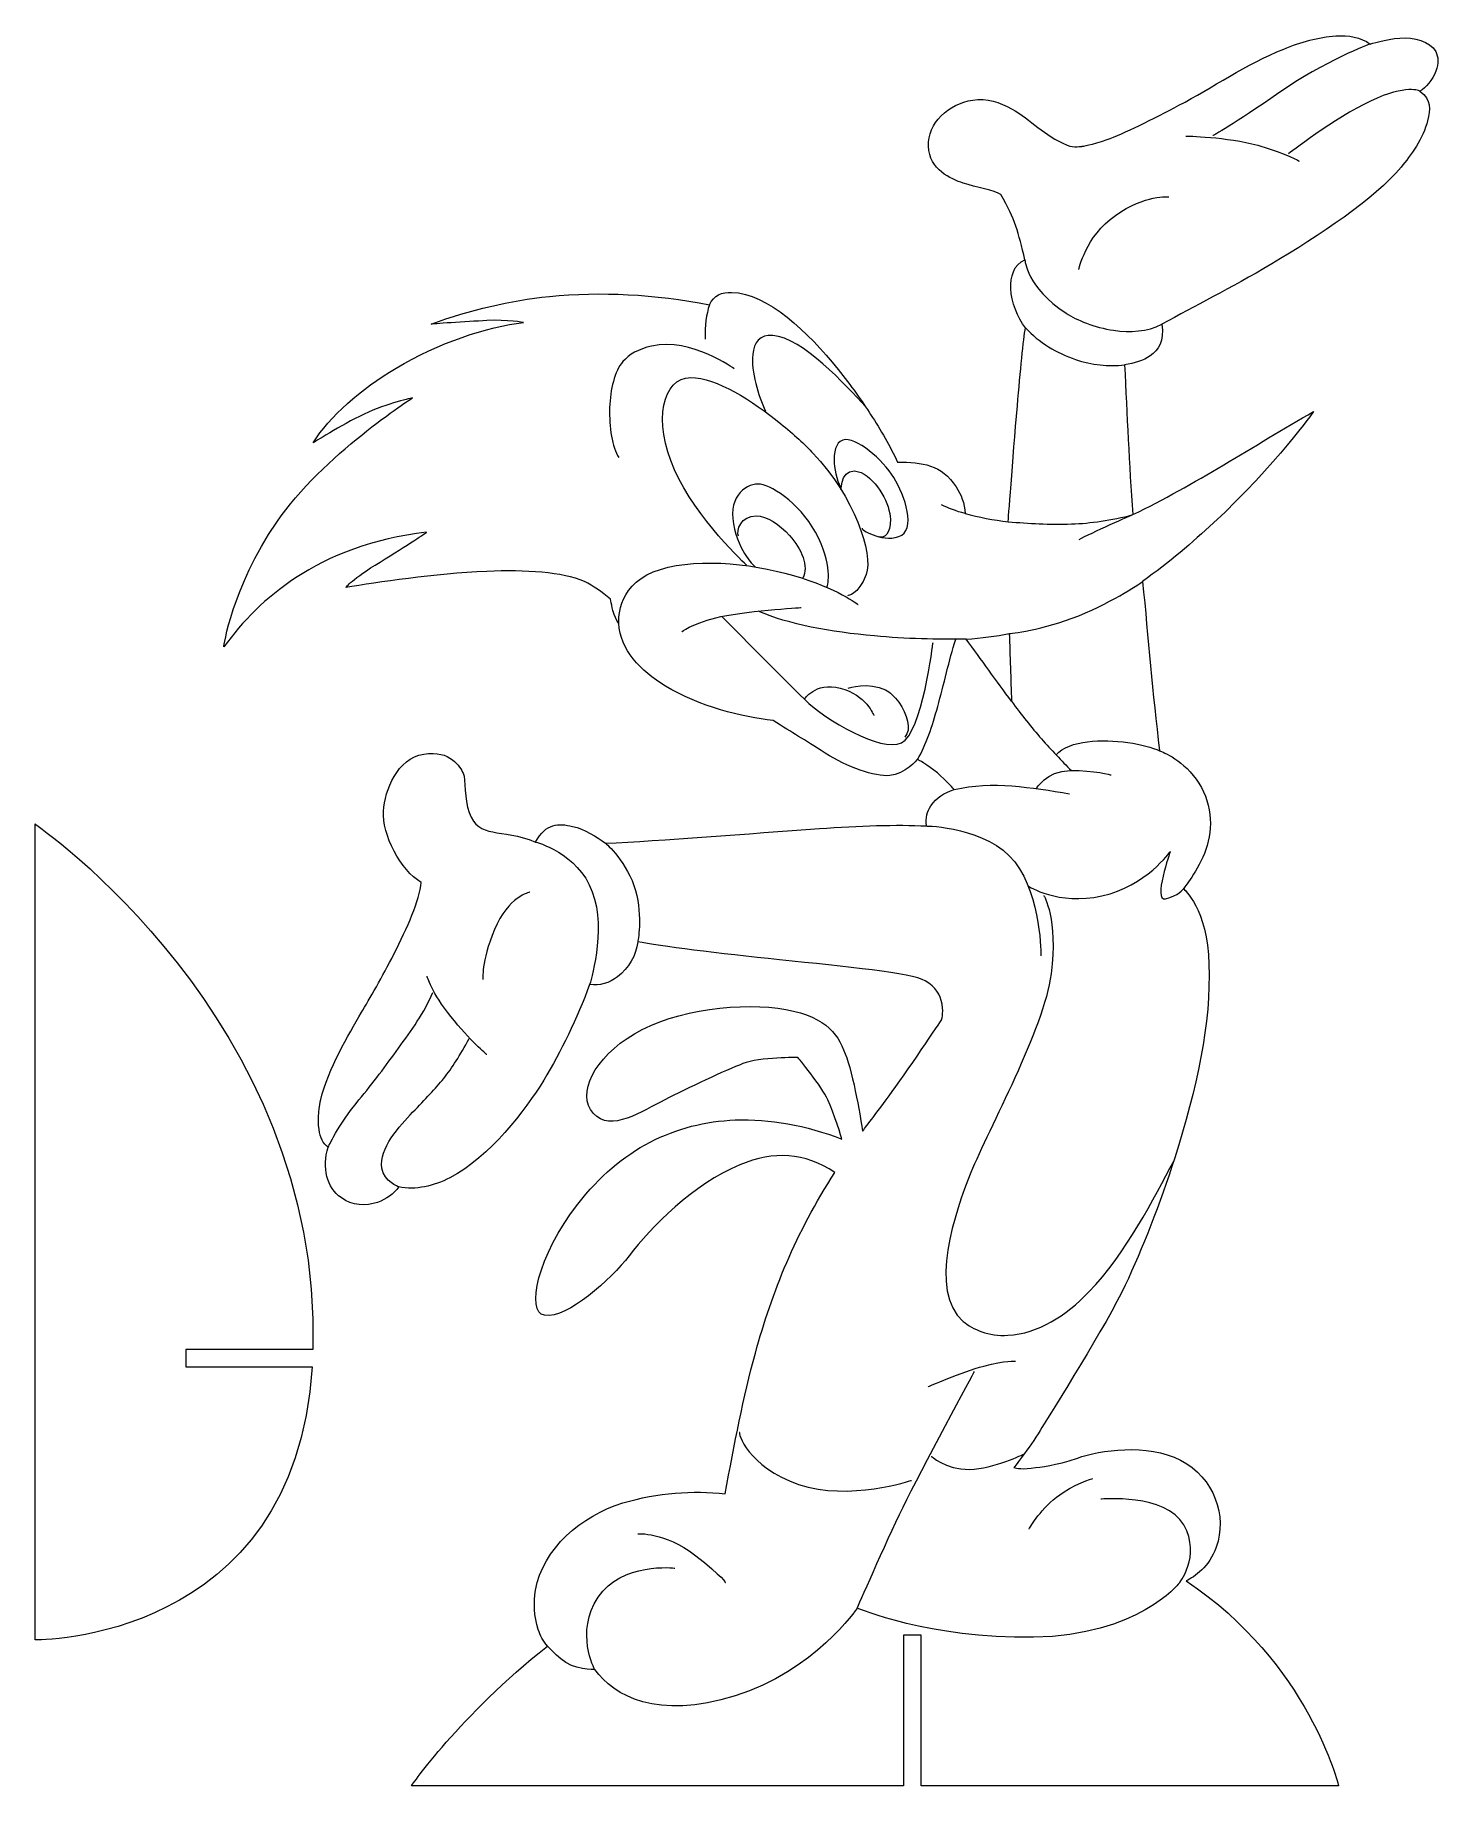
# Model space of a CAD drawing. Header units: centimetres. Extents: x -13.1 to 11, y -14.3 to 15.7.
import ezdxf

# ---------------------------------------------------------------- set-up
doc = ezdxf.new("R2010")
doc.units = ezdxf.units.CM
doc.header["$MEASUREMENT"] = 0
doc.layers.add('Camada 1', color=7, linetype='Continuous')

msp = doc.modelspace()

# ---------------------------------------------------------------- linework, layer by layer
at = {"layer": 'Camada 1', "color": 175, "lineweight": 20}
for points, knots in [([(4.85498, 13.79745), (4.85498, 13.79745), (4.7077, 13.77101), (4.59818, 13.81633), (4.59818, 13.81633), (4.18519, 13.98723), (3.99059, 14.24398), (3.64156, 14.44036), (3.64156, 14.44036), (3.44762, 14.54947), (3.21665, 14.62771), (2.97807, 14.5905), (2.97807, 14.5905), (2.56643, 14.52629), (2.20012, 14.19774), (2.21899, 13.79744), (2.21899, 13.79744), (2.23787, 13.39714), (2.60046, 13.23474), (2.81571, 13.16677), (2.81571, 13.16677), (3.03096, 13.09879), (3.36089, 13.03812), (3.45773, 12.97042), (3.45773, 12.97042), (3.71319, 12.54018), (3.75562, 12.33027), (3.87315, 11.85258), (3.87315, 11.85258), (3.67664, 11.76973), (3.62289, 11.55495), (3.62872, 11.3615), (3.62872, 11.3615), (3.63589, 11.12358), (3.75034, 10.86648), (3.88058, 10.68559), (3.88058, 10.68559), (3.846, 10.49161), (3.79367, 9.94471), (3.74268, 9.3492), (3.74268, 9.3492), (3.66271, 8.41551), (3.58598, 7.3623), (3.58598, 7.3623), (3.58598, 7.3623), (3.33259, 7.39347), (3.08405, 7.43683), (2.84576, 7.50578), (2.84576, 7.50578), (2.83808, 7.67556), (2.78108, 7.83021), (2.69394, 7.9606), (2.69394, 7.9606), (2.43967, 8.34113), (2.11741, 8.38688), (1.69015, 8.38283), (1.69015, 8.38283), (1.56196, 8.6527), (1.4001, 8.93642), (1.22864, 9.20056), (1.22864, 9.20056), (1.08505, 9.42175), (0.89265, 9.69666), (0.66979, 9.97374), (0.66979, 9.97374), (0.15017, 10.61975), (-0.53512, 11.27763), (-1.15376, 11.29408), (-1.15376, 11.29408), (-1.31643, 11.29841), (-1.45934, 11.24489), (-1.53508, 11.083), (-1.53508, 11.083), (-2.48122, 11.25975), (-3.38335, 11.31536), (-4.27757, 11.22325), (-4.27757, 11.22325), (-4.95262, 11.15372), (-5.62317, 11), (-6.30473, 10.75065), (-6.30473, 10.75065), (-6.30473, 10.75065), (-5.70428, 10.79218), (-5.34928, 10.81106), (-5.34928, 10.81106), (-4.99429, 10.82995), (-4.71861, 10.77708), (-4.71861, 10.77708), (-4.71861, 10.77708), (-5.34644, 10.70756), (-6.17372, 10.4298), (-6.90551, 9.99544), (-6.90551, 9.99544), (-7.5075, 9.6381), (-8.04918, 9.16255), (-8.32512, 8.71512), (-8.32512, 8.71512), (-8.32512, 8.71512), (-7.85681, 9.01346), (-7.45272, 9.20606), (-7.45272, 9.20606), (-7.04864, 9.39865), (-6.6219, 9.48552), (-6.6219, 9.48552), (-6.6219, 9.48552), (-6.6219, 9.48552), (-8.1721, 8.49607), (-8.95005, 7.35556), (-8.95005, 7.35556), (-9.72801, 6.21505), (-9.85642, 5.21807), (-9.85642, 5.21807), (-9.85642, 5.21807), (-9.53963, 5.65145), (-9.14015, 6.06374), (-8.62592, 6.40111), (-8.62592, 6.40111), (-8.04176, 6.78434), (-7.30948, 7.0709), (-6.38205, 7.18184), (-6.38205, 7.18184), (-6.38205, 7.18184), (-6.69929, 6.96283), (-7.17889, 6.67203), (-7.17889, 6.67203), (-7.6585, 6.38123), (-7.76803, 6.23395), (-7.76803, 6.23395), (-7.76803, 6.23395), (-7.22412, 6.32418), (-6.25064, 6.47397), (-5.35117, 6.51102), (-5.35117, 6.51102), (-4.68215, 6.53858), (-4.05406, 6.50376), (-3.67414, 6.33571), (-3.67414, 6.33571), (-3.52336, 6.26902), (-3.38048, 6.15702), (-3.23243, 6.03755), (-3.23243, 6.03755), (-3.23243, 6.03755), (-3.19092, 5.84118), (-3.16825, 5.77321), (-3.16825, 5.77321), (-3.14558, 5.70523), (-3.08894, 5.61837), (-3.08894, 5.61837), (-3.08894, 5.61837), (-3.06327, 5.17224), (-2.71793, 4.80777), (-2.28732, 4.54539), (-2.28732, 4.54539), (-1.71233, 4.19504), (-0.9661, 4.01512), (-0.44159, 3.95476), (-0.44159, 3.95476), (-0.09458, 3.73202), (0.07203, 3.64128), (0.44968, 3.3958), (0.44968, 3.3958), (0.82733, 3.15032), (1.2994, 2.99171), (1.55621, 3.01059), (1.55621, 3.01059), (1.81301, 3.02946), (2.03205, 3.29005), (2.03205, 3.29005), (2.03205, 3.29005), (2.03205, 3.29005), (2.2114, 3.19374), (2.3719, 3.0559), (2.3719, 3.0559), (2.5324, 2.91805), (2.66021, 2.77193), (2.66021, 2.77193), (2.66021, 2.77193), (2.48183, 2.71195), (2.35878, 2.63973), (2.26162, 2.49056), (2.26162, 2.49056), (2.19882, 2.39415), (2.16392, 2.28952), (2.18493, 2.14765), (2.18493, 2.14765), (1.67111, 2.17648), (1.03354, 2.14978), (0.34951, 2.1026), (0.34951, 2.1026), (-0.8698, 2.01848), (-2.36969, 1.89237), (-3.31368, 1.85305), (-3.31368, 1.85305), (-3.47033, 1.96514), (-3.67161, 2.09347), (-3.88174, 2.14145), (-3.88174, 2.14145), (-4.11511, 2.19474), (-4.33676, 2.20184), (-4.51275, 1.87189), (-4.51275, 1.87189), (-4.80772, 1.99511), (-5.06033, 2.00783), (-5.24915, 2.04559), (-5.24915, 2.04559), (-5.43797, 2.08335), (-5.56261, 2.14378), (-5.65324, 2.37792), (-5.65324, 2.37792), (-5.74387, 2.61206), (-5.70234, 2.94438), (-5.7552, 3.05013), (-5.7552, 3.05013), (-5.80807, 3.15588), (-5.96855, 3.45605), (-6.42928, 3.38053), (-6.42928, 3.38053), (-6.89001, 3.30501), (-7.09393, 2.76118), (-7.12036, 2.40242), (-7.12036, 2.40242), (-7.14968, 2.00441), (-6.82488, 1.38317), (-6.47456, 1.17883), (-6.47456, 1.17883), (-6.50466, 0.87531), (-6.71019, 0.40344), (-6.94149, -0.04904), (-6.94149, -0.04904), (-7.14032, -0.43802), (-7.35822, -0.81269), (-7.5001, -1.05371), (-7.5001, -1.05371), (-7.71836, -1.42452), (-8.06761, -2.01814), (-8.19552, -2.54166), (-8.19552, -2.54166), (-8.21816, -2.63436), (-8.25204, -2.86164), (-8.22404, -3.05747), (-8.22404, -3.05747), (-8.20553, -3.1869), (-8.15998, -3.3026), (-8.06628, -3.35663), (-8.06628, -3.35663), (-8.18456, -3.70678), (-8.08252, -4.05362), (-7.84848, -4.22276), (-7.84848, -4.22276), (-7.65512, -4.36253), (-7.42197, -4.37309), (-7.22106, -4.30336), (-7.22106, -4.30336), (-7.07393, -4.25229), (-6.94406, -4.15815), (-6.8597, -4.04016), (-6.8597, -4.04016), (-6.56173, -4.09653), (-6.26465, -4.02657), (-5.98221, -3.88124), (-5.98221, -3.88124), (-5.29258, -3.52638), (-4.69017, -2.72203), (-4.37503, -2.20986), (-4.37503, -2.20986), (-4.06942, -1.71316), (-3.80989, -1.15944), (-3.58727, -0.57052), (-3.58727, -0.57052), (-3.41756, -0.59954), (-3.24982, -0.54177), (-3.11031, -0.43597), (-3.11031, -0.43597), (-2.9213, -0.29262), (-2.78408, -0.0611), (-2.764, 0.16219), (-2.764, 0.16219), (-2.39916, 0.08884), (-1.36786, -0.03747), (-0.33134, -0.14636), (-0.33134, -0.14636), (0.80199, -0.26541), (1.93942, -0.36957), (2.16435, -0.50622), (2.16435, -0.50622), (2.34563, -0.61952), (2.42115, -0.73282), (2.45136, -0.90654), (2.45136, -0.90654), (2.48158, -1.08025), (2.44382, -1.17844), (2.44382, -1.17844), (2.44382, -1.17844), (2.44382, -1.17844), (1.81697, -2.10738), (1.54505, -2.47748), (1.54505, -2.47748), (1.27314, -2.84758), (1.09187, -3.08172), (1.09187, -3.08172), (1.09187, -3.08172), (1.09187, -3.08172), (0.9559, -2.21315), (0.81994, -1.82794), (0.81994, -1.82794), (0.68399, -1.44273), (0.50271, -1.13306), (-0.22237, -0.99711), (-0.22237, -0.99711), (-0.94746, -0.86116), (-2.12571, -0.9971), (-2.82059, -1.41251), (-2.82059, -1.41251), (-3.51546, -1.82792), (-3.81758, -2.44723), (-3.52302, -2.77957), (-3.52302, -2.77957), (-3.22845, -3.11191), (-2.68462, -2.74181), (-2.29943, -2.54543), (-2.29943, -2.54543), (-1.91423, -2.34905), (-1.25712, -2.03939), (-0.96255, -1.9261), (-0.96255, -1.9261), (-0.66799, -1.8128), (-0.01842, -1.82035), (-0.01842, -1.82035), (-0.01842, -1.82035), (-0.01842, -1.82035), (0.39697, -2.32639), (0.49516, -2.54543), (0.49516, -2.54543), (0.59335, -2.76448), (0.73686, -3.21765), (0.73686, -3.21765), (0.73686, -3.21765), (0.11557, -2.98284), (-0.50148, -2.86877), (-1.09099, -2.89157), (-1.09099, -2.89157), (-2.1152, -2.93117), (-3.05629, -3.38392), (-3.79196, -4.33434), (-3.79196, -4.33434), (-4.47583, -5.21782), (-4.68859, -6.18946), (-4.3614, -6.23884), (-4.3614, -6.23884), (-3.96109, -6.29926), (-3.22846, -5.62705), (-2.91123, -5.21919), (-2.91123, -5.21919), (-2.53039, -4.72956), (-1.81228, -3.98896), (-1.01612, -3.66021), (-1.01612, -3.66021), (-0.42143, -3.41467), (0.0895, -3.44965), (0.61602, -3.79166), (0.61602, -3.79166), (-0.05985, -4.83736), (-0.45797, -5.8338), (-0.74704, -6.8887), (-0.74704, -6.8887), (-0.95511, -7.64802), (-1.10668, -8.43764), (-1.26466, -9.29773), (-1.26466, -9.29773), (-1.82483, -9.24012), (-2.41271, -9.27505), (-3.01694, -9.45632), (-3.01694, -9.45632), (-3.73029, -9.67033), (-4.39102, -10.24071), (-4.51442, -10.95289), (-4.51442, -10.95289), (-4.55135, -11.16606), (-4.54014, -11.39196), (-4.46781, -11.62478), (-4.46781, -11.62478), (-4.43636, -11.72599), (-4.38182, -11.82301), (-4.31195, -11.91066), (-4.31195, -11.91066), (-5.82365, -13.10663), (-6.64296, -14.30693), (-6.64296, -14.30693), (-6.64296, -14.30693), (-6.64296, -14.30693), (1.79413, -14.30693), (1.79413, -14.30693), (1.79413, -14.30693), (1.79413, -14.30693), (1.79413, -11.72301), (1.79413, -11.72301), (1.79413, -11.72301), (1.79413, -11.72301), (2.09413, -11.72301), (2.09413, -11.72301), (2.09413, -11.72301), (2.09413, -11.72301), (2.09413, -14.30693), (2.09413, -14.30693), (2.09413, -14.30693), (2.09413, -14.30693), (9.2485, -14.30693), (9.2485, -14.30693), (9.2485, -14.30693), (9.2485, -14.30693), (8.74622, -12.20339), (6.63569, -10.79081), (6.63569, -10.79081), (6.78412, -10.72039), (7.02595, -10.55753), (7.15131, -10.21155), (7.15131, -10.21155), (7.34014, -9.69041), (7.12107, -9.01819), (6.53949, -8.72362), (6.53949, -8.72362), (5.95792, -8.42906), (5.16486, -8.5499), (4.7721, -8.68585), (4.7721, -8.68585), (4.37935, -8.8218), (4.16785, -8.83314), (3.97903, -8.85957), (3.97903, -8.85957), (3.79021, -8.88601), (3.68446, -8.84825), (3.68446, -8.84825), (3.68446, -8.84825), (3.68446, -8.84825), (4.00547, -8.42907), (4.16408, -8.16471), (4.16408, -8.16471), (4.3227, -7.90036), (5.28947, -6.37466), (5.5916, -5.72509), (5.5916, -5.72509), (5.88339, -5.09775), (6.18749, -4.33471), (6.44014, -3.53793), (6.44014, -3.53793), (6.80971, -2.37238), (7.07256, -1.21373), (7.02245, -0.22263), (7.02245, -0.22263), (7.01489, 0.72151), (6.58859, 1.07259), (6.58859, 1.07259), (6.58859, 1.07259), (6.58859, 1.07259), (6.84159, 1.37853), (6.97377, 1.74485), (6.97377, 1.74485), (7.10595, 2.11118), (7.07574, 2.58323), (6.8076, 2.94956), (6.8076, 2.94956), (6.53947, 3.31588), (6.18071, 3.43672), (6.18071, 3.43672), (6.18071, 3.43672), (6.05546, 4.43057), (5.98766, 5.35575), (5.88885, 6.33826), (5.88885, 6.33826), (6.33847, 6.66373), (6.74632, 7.00835), (7.10523, 7.34226), (7.10523, 7.34226), (8.18377, 8.34568), (8.82038, 9.25245), (8.82038, 9.25245), (8.82038, 9.25245), (7.78815, 8.66332), (6.77479, 7.9911), (5.72366, 7.48505), (5.72366, 7.48505), (5.65506, 8.35615), (5.62407, 9.18599), (5.58016, 10.05306), (5.58016, 10.05306), (5.74681, 10.08175), (5.90273, 10.12171), (6.01915, 10.20541), (6.01915, 10.20541), (6.1582, 10.30536), (6.26357, 10.45265), (6.21828, 10.74788), (6.21828, 10.74788), (6.7911, 11.06529), (7.3661, 11.34656), (8.10124, 11.78161), (8.10124, 11.78161), (8.90609, 12.25791), (9.86567, 12.89676), (10.31947, 13.43955), (10.31947, 13.43955), (10.4811, 13.63288), (10.7029, 13.94109), (10.77247, 14.23618), (10.77247, 14.23618), (10.81824, 14.43029), (10.84538, 14.59233), (10.64047, 14.74245), (10.64047, 14.74245), (10.74194, 14.7993), (10.85714, 14.93445), (10.91493, 15.08418), (10.91493, 15.08418), (10.96828, 15.22239), (10.95975, 15.33374), (10.91164, 15.42012), (10.91164, 15.42012), (10.8114, 15.60008), (10.53932, 15.67178), (10.29672, 15.65253), (10.29672, 15.65253), (10.0588, 15.63365), (9.78689, 15.55057), (9.78689, 15.55057), (9.78689, 15.55057), (9.62396, 15.66889), (9.4231, 15.70498), (9.20129, 15.68976), (9.20129, 15.68976), (8.90132, 15.66919), (8.60202, 15.58452), (8.30738, 15.46496), (8.30738, 15.46496), (7.67467, 15.20822), (7.06332, 14.79049), (6.51268, 14.50069), (6.51268, 14.50069), (6.08218, 14.27411), (5.5459, 14.00219), (5.28155, 13.91155), (5.28155, 13.91155), (5.01719, 13.82091), (4.85498, 13.79745), (4.85498, 13.79745)], [0, 0, 0, 0, 0.00729927, 0.00729927, 0.00729927, 0.00729927, 0.01459854, 0.01459854, 0.01459854, 0.01459854, 0.02189781, 0.02189781, 0.02189781, 0.02189781, 0.02919708, 0.02919708, 0.02919708, 0.02919708, 0.03649635, 0.03649635, 0.03649635, 0.03649635, 0.04379562, 0.04379562, 0.04379562, 0.04379562, 0.05109489, 0.05109489, 0.05109489, 0.05109489, 0.05839416, 0.05839416, 0.05839416, 0.05839416, 0.06569343, 0.06569343, 0.06569343, 0.06569343, 0.0729927, 0.0729927, 0.0729927, 0.0729927, 0.08029197, 0.08029197, 0.08029197, 0.08029197, 0.08759124, 0.08759124, 0.08759124, 0.08759124, 0.09489051, 0.09489051, 0.09489051, 0.09489051, 0.10218978, 0.10218978, 0.10218978, 0.10218978, 0.10948905, 0.10948905, 0.10948905, 0.10948905, 0.11678832, 0.11678832, 0.11678832, 0.11678832, 0.12408759, 0.12408759, 0.12408759, 0.12408759, 0.13138686, 0.13138686, 0.13138686, 0.13138686, 0.13868613, 0.13868613, 0.13868613, 0.13868613, 0.1459854, 0.1459854, 0.1459854, 0.1459854, 0.15328467, 0.15328467, 0.15328467, 0.15328467, 0.16058394, 0.16058394, 0.16058394, 0.16058394, 0.16788321, 0.16788321, 0.16788321, 0.16788321, 0.17518248, 0.17518248, 0.17518248, 0.17518248, 0.18248175, 0.18248175, 0.18248175, 0.18248175, 0.18978102, 0.18978102, 0.18978102, 0.18978102, 0.19708029, 0.19708029, 0.19708029, 0.19708029, 0.20437956, 0.20437956, 0.20437956, 0.20437956, 0.21167883, 0.21167883, 0.21167883, 0.21167883, 0.2189781, 0.2189781, 0.2189781, 0.2189781, 0.22627737, 0.22627737, 0.22627737, 0.22627737, 0.23357664, 0.23357664, 0.23357664, 0.23357664, 0.24087591, 0.24087591, 0.24087591, 0.24087591, 0.24817518, 0.24817518, 0.24817518, 0.24817518, 0.25547445, 0.25547445, 0.25547445, 0.25547445, 0.26277372, 0.26277372, 0.26277372, 0.26277372, 0.27007299, 0.27007299, 0.27007299, 0.27007299, 0.27737226, 0.27737226, 0.27737226, 0.27737226, 0.28467153, 0.28467153, 0.28467153, 0.28467153, 0.2919708, 0.2919708, 0.2919708, 0.2919708, 0.29927007, 0.29927007, 0.29927007, 0.29927007, 0.30656934, 0.30656934, 0.30656934, 0.30656934, 0.31386861, 0.31386861, 0.31386861, 0.31386861, 0.32116788, 0.32116788, 0.32116788, 0.32116788, 0.32846715, 0.32846715, 0.32846715, 0.32846715, 0.33576642, 0.33576642, 0.33576642, 0.33576642, 0.34306569, 0.34306569, 0.34306569, 0.34306569, 0.35036496, 0.35036496, 0.35036496, 0.35036496, 0.35766423, 0.35766423, 0.35766423, 0.35766423, 0.3649635, 0.3649635, 0.3649635, 0.3649635, 0.37226277, 0.37226277, 0.37226277, 0.37226277, 0.37956204, 0.37956204, 0.37956204, 0.37956204, 0.38686131, 0.38686131, 0.38686131, 0.38686131, 0.39416058, 0.39416058, 0.39416058, 0.39416058, 0.40145985, 0.40145985, 0.40145985, 0.40145985, 0.40875912, 0.40875912, 0.40875912, 0.40875912, 0.41605839, 0.41605839, 0.41605839, 0.41605839, 0.42335766, 0.42335766, 0.42335766, 0.42335766, 0.43065693, 0.43065693, 0.43065693, 0.43065693, 0.4379562, 0.4379562, 0.4379562, 0.4379562, 0.44525547, 0.44525547, 0.44525547, 0.44525547, 0.45255474, 0.45255474, 0.45255474, 0.45255474, 0.45985401, 0.45985401, 0.45985401, 0.45985401, 0.46715328, 0.46715328, 0.46715328, 0.46715328, 0.47445255, 0.47445255, 0.47445255, 0.47445255, 0.48175182, 0.48175182, 0.48175182, 0.48175182, 0.48905109, 0.48905109, 0.48905109, 0.48905109, 0.49635036, 0.49635036, 0.49635036, 0.49635036, 0.50364964, 0.50364964, 0.50364964, 0.50364964, 0.51094891, 0.51094891, 0.51094891, 0.51094891, 0.51824818, 0.51824818, 0.51824818, 0.51824818, 0.52554745, 0.52554745, 0.52554745, 0.52554745, 0.53284672, 0.53284672, 0.53284672, 0.53284672, 0.54014599, 0.54014599, 0.54014599, 0.54014599, 0.54744526, 0.54744526, 0.54744526, 0.54744526, 0.55474453, 0.55474453, 0.55474453, 0.55474453, 0.5620438, 0.5620438, 0.5620438, 0.5620438, 0.56934307, 0.56934307, 0.56934307, 0.56934307, 0.57664234, 0.57664234, 0.57664234, 0.57664234, 0.58394161, 0.58394161, 0.58394161, 0.58394161, 0.59124088, 0.59124088, 0.59124088, 0.59124088, 0.59854015, 0.59854015, 0.59854015, 0.59854015, 0.60583942, 0.60583942, 0.60583942, 0.60583942, 0.61313869, 0.61313869, 0.61313869, 0.61313869, 0.62043796, 0.62043796, 0.62043796, 0.62043796, 0.62773723, 0.62773723, 0.62773723, 0.62773723, 0.6350365, 0.6350365, 0.6350365, 0.6350365, 0.64233577, 0.64233577, 0.64233577, 0.64233577, 0.64963504, 0.64963504, 0.64963504, 0.64963504, 0.65693431, 0.65693431, 0.65693431, 0.65693431, 0.66423358, 0.66423358, 0.66423358, 0.66423358, 0.67153285, 0.67153285, 0.67153285, 0.67153285, 0.67883212, 0.67883212, 0.67883212, 0.67883212, 0.68613139, 0.68613139, 0.68613139, 0.68613139, 0.69343066, 0.69343066, 0.69343066, 0.69343066, 0.70072993, 0.70072993, 0.70072993, 0.70072993, 0.7080292, 0.7080292, 0.7080292, 0.7080292, 0.71532847, 0.71532847, 0.71532847, 0.71532847, 0.72262774, 0.72262774, 0.72262774, 0.72262774, 0.72992701, 0.72992701, 0.72992701, 0.72992701, 0.73722628, 0.73722628, 0.73722628, 0.73722628, 0.74452555, 0.74452555, 0.74452555, 0.74452555, 0.75182482, 0.75182482, 0.75182482, 0.75182482, 0.75912409, 0.75912409, 0.75912409, 0.75912409, 0.76642336, 0.76642336, 0.76642336, 0.76642336, 0.77372263, 0.77372263, 0.77372263, 0.77372263, 0.7810219, 0.7810219, 0.7810219, 0.7810219, 0.78832117, 0.78832117, 0.78832117, 0.78832117, 0.79562044, 0.79562044, 0.79562044, 0.79562044, 0.80291971, 0.80291971, 0.80291971, 0.80291971, 0.81021898, 0.81021898, 0.81021898, 0.81021898, 0.81751825, 0.81751825, 0.81751825, 0.81751825, 0.82481752, 0.82481752, 0.82481752, 0.82481752, 0.83211679, 0.83211679, 0.83211679, 0.83211679, 0.83941606, 0.83941606, 0.83941606, 0.83941606, 0.84671533, 0.84671533, 0.84671533, 0.84671533, 0.8540146, 0.8540146, 0.8540146, 0.8540146, 0.86131387, 0.86131387, 0.86131387, 0.86131387, 0.86861314, 0.86861314, 0.86861314, 0.86861314, 0.87591241, 0.87591241, 0.87591241, 0.87591241, 0.88321168, 0.88321168, 0.88321168, 0.88321168, 0.89051095, 0.89051095, 0.89051095, 0.89051095, 0.89781022, 0.89781022, 0.89781022, 0.89781022, 0.90510949, 0.90510949, 0.90510949, 0.90510949, 0.91240876, 0.91240876, 0.91240876, 0.91240876, 0.91970803, 0.91970803, 0.91970803, 0.91970803, 0.9270073, 0.9270073, 0.9270073, 0.9270073, 0.93430657, 0.93430657, 0.93430657, 0.93430657, 0.94160584, 0.94160584, 0.94160584, 0.94160584, 0.94890511, 0.94890511, 0.94890511, 0.94890511, 0.95620438, 0.95620438, 0.95620438, 0.95620438, 0.96350365, 0.96350365, 0.96350365, 0.96350365, 0.97080292, 0.97080292, 0.97080292, 0.97080292, 0.97810219, 0.97810219, 0.97810219, 0.97810219, 0.98540146, 0.98540146, 0.98540146, 0.98540146, 1, 1, 1, 1]), ([(2.86457, 5.35026), (3.12262, 5.00912), (3.38445, 4.62643), (3.6425, 4.28529), (3.6425, 4.28529), (3.63117, 4.6579), (3.61607, 5.07206), (3.60474, 5.44467), (3.60474, 5.44467), (3.37865, 5.4003), (3.13092, 5.36946), (2.86457, 5.35026)], [0, 0, 0, 0, 0.25, 0.25, 0.25, 0.25, 0.5, 0.5, 0.5, 0.5, 1, 1, 1, 1]), ([(-13.09228, 2.18213), (-13.09228, 2.18213), (-13.09228, -11.80433), (-13.09228, -11.80433), (-13.09228, -11.80433), (-13.09228, -11.80433), (-8.64515, -11.85455), (-8.34145, -7.12382), (-8.34145, -7.12382), (-8.34145, -7.12382), (-10.50836, -7.12382), (-10.50836, -7.12382), (-10.50836, -7.12382), (-10.50836, -7.12382), (-10.50836, -6.82382), (-10.50836, -6.82382), (-10.50836, -6.82382), (-10.50836, -6.82382), (-8.32956, -6.82382), (-8.32956, -6.82382), (-8.32956, -6.82382), (-8.18374, -1.16716), (-13.09228, 2.18213), (-13.09228, 2.18213)], [0, 0, 0, 0, 0.14285714, 0.14285714, 0.14285714, 0.14285714, 0.28571429, 0.28571429, 0.28571429, 0.28571429, 0.42857143, 0.42857143, 0.42857143, 0.42857143, 0.57142857, 0.57142857, 0.57142857, 0.57142857, 0.71428571, 0.71428571, 0.71428571, 0.71428571, 1, 1, 1, 1])]:
    msp.add_open_spline(points, degree=3, knots=knots, dxfattribs=at)
at = {"layer": 'Camada 1', "color": 240, "lineweight": 20}
for points, knots in [([(9.78689, 15.55057), (9.78689, 15.55057), (9.00309, 15.25735), (8.22513, 14.71354), (8.22513, 14.71354), (7.44716, 14.16972), (7.09218, 13.98089), (7.09218, 13.98089)], [0, 0, 0, 0, 0.33333333, 0.33333333, 0.33333333, 0.33333333, 1, 1, 1, 1]), ([(10.64047, 14.74245), (10.64047, 14.74245), (10.4155, 14.86836), (9.79615, 14.5738), (9.79615, 14.5738), (9.1768, 14.27923), (8.3875, 13.66744), (8.3875, 13.66744)], [0, 0, 0, 0, 0.33333333, 0.33333333, 0.33333333, 0.33333333, 1, 1, 1, 1]), ([(6.63145, 13.97335), (6.63145, 13.97335), (7.33767, 13.96202), (7.86259, 13.81473), (7.86259, 13.81473), (8.3875, 13.66744), (8.57256, 13.54283), (8.57256, 13.54283)], [0, 0, 0, 0, 0.33333333, 0.33333333, 0.33333333, 0.33333333, 1, 1, 1, 1]), ([(4.79605, 11.68478), (4.79605, 11.68478), (4.90933, 12.25126), (5.42294, 12.61381), (5.42294, 12.61381), (5.93655, 12.97635), (6.33686, 12.93103), (6.33686, 12.93103)], [0, 0, 0, 0, 0.33333333, 0.33333333, 0.33333333, 0.33333333, 1, 1, 1, 1]), ([(3.87315, 11.85258), (3.87315, 11.85258), (3.88969, 11.38267), (4.57701, 10.93704), (4.57701, 10.93704), (4.75843, 10.81942), (5.06445, 10.69227), (5.39238, 10.64386), (5.39238, 10.64386), (5.67309, 10.60241), (5.96989, 10.61864), (6.21828, 10.74788)], [0, 0, 0, 0, 0.25, 0.25, 0.25, 0.25, 0.5, 0.5, 0.5, 0.5, 1, 1, 1, 1]), ([(-1.10771, 9.98064), (-1.10771, 9.98064), (-1.84036, 10.52444), (-2.52767, 10.37339), (-2.52767, 10.37339), (-2.75258, 10.32395), (-2.90874, 10.22922), (-3.01627, 10.10697), (-3.01627, 10.10697), (-3.16084, 9.94256), (-3.23345, 9.63206), (-3.24465, 9.31622), (-3.24465, 9.31622), (-3.25649, 8.98212), (-3.19965, 8.64204), (-3.0866, 8.46248)], [0, 0, 0, 0, 0.2, 0.2, 0.2, 0.2, 0.4, 0.4, 0.4, 0.4, 0.6, 0.6, 0.6, 0.6, 1, 1, 1, 1]), ([(1.13789, 9.33767), (0.8041, 9.70212), (0.06356, 10.51615), (-0.44705, 10.55554), (-0.44705, 10.55554), (-0.67317, 10.57299), (-0.77095, 10.43269), (-0.7928, 10.23055), (-0.7928, 10.23055), (-0.82424, 9.93961), (-0.69841, 9.52057), (-0.57144, 9.25932)], [0, 0, 0, 0, 0.25, 0.25, 0.25, 0.25, 0.5, 0.5, 0.5, 0.5, 1, 1, 1, 1]), ([(3.88058, 10.68559), (4.11376, 10.43854), (4.41645, 10.25054), (4.74015, 10.14252), (4.74015, 10.14252), (5.01489, 10.05084), (5.30477, 10.01676), (5.58016, 10.05306)], [0, 0, 0, 0, 0.33333333, 0.33333333, 0.33333333, 0.33333333, 1, 1, 1, 1]), ([(-0.89625, 6.61577), (-0.89625, 6.61577), (-1.76481, 7.41635), (-2.13491, 8.25474), (-2.13491, 8.25474), (-2.50501, 9.09314), (-2.33886, 9.83332), (-1.85546, 9.83332), (-1.85546, 9.83332), (-1.41793, 9.83332), (-0.79991, 9.44198), (-0.31003, 9.04248), (-0.31003, 9.04248), (-0.09014, 8.86315), (0.10394, 8.68217), (0.24427, 8.5342), (0.24427, 8.5342), (0.93916, 7.80156), (1.2866, 6.81213), (1.15064, 6.45714), (1.15064, 6.45714), (1.01468, 6.10215), (0.83341, 6.0946), (0.83341, 6.0946)], [0, 0, 0, 0, 0.14285714, 0.14285714, 0.14285714, 0.14285714, 0.28571429, 0.28571429, 0.28571429, 0.28571429, 0.42857143, 0.42857143, 0.42857143, 0.42857143, 0.57142857, 0.57142857, 0.57142857, 0.57142857, 0.71428571, 0.71428571, 0.71428571, 0.71428571, 1, 1, 1, 1]), ([(1.08265, 7.2502), (1.0533, 7.23952), (1.39988, 7.00472), (1.70955, 7.10669), (1.70955, 7.10669), (2.01922, 7.20866), (1.81529, 7.82045), (1.62647, 8.11879), (1.62647, 8.11879), (1.43765, 8.41714), (0.97692, 8.83632), (0.75033, 8.7608), (0.75033, 8.7608), (0.62711, 8.71972), (0.59386, 8.54957), (0.60433, 8.36768), (0.60433, 8.36768), (0.61311, 8.21509), (0.67934, 8.01187), (0.72241, 7.91195), (0.72241, 7.91195), (0.72241, 7.91195), (0.72388, 8.34917), (1.06377, 8.20566), (1.06377, 8.20566), (1.34701, 8.06969), (1.56228, 7.65806), (1.56605, 7.40504), (1.56605, 7.40504), (1.56982, 7.15201), (1.46416, 7.07565), (1.37662, 7.10216)], [0, 0, 0, 0, 0.11111111, 0.11111111, 0.11111111, 0.11111111, 0.22222222, 0.22222222, 0.22222222, 0.22222222, 0.33333333, 0.33333333, 0.33333333, 0.33333333, 0.44444444, 0.44444444, 0.44444444, 0.44444444, 0.55555556, 0.55555556, 0.55555556, 0.55555556, 0.66666667, 0.66666667, 0.66666667, 0.66666667, 0.77777778, 0.77777778, 0.77777778, 0.77777778, 1, 1, 1, 1]), ([(0.47993, 6.23659), (0.47993, 6.23659), (0.59171, 6.54775), (0.33491, 7.08401), (0.33491, 7.08401), (0.07812, 7.62028), (-0.43926, 7.97904), (-0.6583, 8.00548), (-0.6583, 8.00548), (-0.87735, 8.03191), (-1.21722, 7.82797), (-1.12281, 7.3257), (-1.12281, 7.3257), (-1.0284, 6.82343), (-0.74969, 6.58835), (-0.74969, 6.58835)], [0, 0, 0, 0, 0.2, 0.2, 0.2, 0.2, 0.4, 0.4, 0.4, 0.4, 0.6, 0.6, 0.6, 0.6, 1, 1, 1, 1]), ([(-1.03594, 7.11424), (-1.08375, 7.2099), (-0.98844, 7.47029), (-0.73396, 7.46369), (-0.73396, 7.46369), (-0.55415, 7.45902), (-0.331, 7.31597), (-0.16012, 7.12527), (-0.16012, 7.12527), (0.04396, 6.89751), (0.17348, 6.60176), (0.06554, 6.39251)], [0, 0, 0, 0, 0.25, 0.25, 0.25, 0.25, 0.5, 0.5, 0.5, 0.5, 1, 1, 1, 1]), ([(3.58598, 7.3623), (3.93762, 7.33392), (4.29288, 7.30813), (4.67134, 7.32392), (4.67134, 7.32392), (5.0003, 7.33764), (5.34682, 7.38282), (5.72366, 7.48505), (5.72366, 7.48505), (5.72366, 7.48505), (4.97727, 7.15302), (4.796, 7.05483)], [0, 0, 0, 0, 0.25, 0.25, 0.25, 0.25, 0.5, 0.5, 0.5, 0.5, 1, 1, 1, 1]), ([(-3.08894, 5.61837), (-3.08894, 5.61837), (-3.13945, 6.24562), (-2.49745, 6.50243), (-2.49745, 6.50243), (-1.85545, 6.75923), (-0.8509, 6.66103), (-0.0956, 6.442), (-0.0956, 6.442), (0.6597, 6.22297), (1.01469, 5.94351), (1.01469, 5.94351)], [0, 0, 0, 0, 0.25, 0.25, 0.25, 0.25, 0.5, 0.5, 0.5, 0.5, 1, 1, 1, 1]), ([(3.60474, 5.44467), (3.60474, 5.44467), (4.17667, 5.5027), (4.796, 5.75195), (4.796, 5.75195), (5.41534, 6.00119), (5.88885, 6.33826), (5.88885, 6.33826)], [0, 0, 0, 0, 0.33333333, 0.33333333, 0.33333333, 0.33333333, 1, 1, 1, 1]), ([(-2.01027, 5.47525), (-2.01027, 5.47525), (-1.86297, 5.60364), (-1.42491, 5.71694), (-1.42491, 5.71694), (-0.98684, 5.83023), (0.0366, 5.89065), (0.0366, 5.89065)], [0, 0, 0, 0, 0.33333333, 0.33333333, 0.33333333, 0.33333333, 1, 1, 1, 1]), ([(-1.32394, 5.74014), (-1.32394, 5.74014), (-0.28442, 4.68976), (0.09323, 4.31966), (0.09323, 4.31966), (0.47088, 3.94956), (1.39991, 3.41329), (1.75489, 3.57191), (1.75489, 3.57191), (2.10988, 3.73052), (2.29871, 5.29399), (2.29871, 5.29399)], [0, 0, 0, 0, 0.25, 0.25, 0.25, 0.25, 0.5, 0.5, 0.5, 0.5, 1, 1, 1, 1]), ([(2.86457, 5.35026), (2.37688, 5.34129), (1.82997, 5.35599), (1.2939, 5.40427), (1.2939, 5.40427), (0.54558, 5.47165), (-0.18168, 5.60445), (-0.69742, 5.82956)], [0, 0, 0, 0, 0.33333333, 0.33333333, 0.33333333, 0.33333333, 1, 1, 1, 1]), ([(2.03205, 3.29005), (2.18025, 3.54044), (2.28545, 3.857), (2.3778, 4.19329), (2.3778, 4.19329), (2.48278, 4.57547), (2.5712, 4.98315), (2.68741, 5.34808)], [0, 0, 0, 0, 0.33333333, 0.33333333, 0.33333333, 0.33333333, 1, 1, 1, 1]), ([(0.09323, 4.31966), (0.09323, 4.31966), (0.26694, 4.61799), (0.7088, 4.50848), (0.7088, 4.50848), (1.15065, 4.39896), (1.28283, 4.04397), (1.28283, 4.04397)], [0, 0, 0, 0, 0.33333333, 0.33333333, 0.33333333, 0.33333333, 1, 1, 1, 1]), ([(0.84476, 4.50848), (0.84476, 4.50848), (1.19361, 4.62627), (1.48251, 4.48115), (1.48251, 4.48115), (1.56037, 4.44205), (1.64131, 4.36424), (1.70923, 4.27033), (1.70923, 4.27033), (1.85371, 4.07058), (1.93937, 3.79797), (1.81152, 3.67011)], [0, 0, 0, 0, 0.25, 0.25, 0.25, 0.25, 0.5, 0.5, 0.5, 0.5, 1, 1, 1, 1]), ([(3.6425, 4.28529), (3.81381, 4.04788), (3.98521, 3.83587), (4.15532, 3.64178), (4.15532, 3.64178), (4.32803, 3.44475), (4.49945, 3.26615), (4.66822, 3.09817)], [0, 0, 0, 0, 0.33333333, 0.33333333, 0.33333333, 0.33333333, 1, 1, 1, 1]), ([(4.40711, 3.36557), (4.52058, 3.49412), (4.71961, 3.56321), (4.94736, 3.59165), (4.94736, 3.59165), (5.3882, 3.6467), (5.93667, 3.54954), (6.18071, 3.43672)], [0, 0, 0, 0, 0.33333333, 0.33333333, 0.33333333, 0.33333333, 1, 1, 1, 1]), ([(4.06959, 2.78826), (4.06959, 2.78826), (4.23024, 3.09035), (4.64943, 3.0979), (4.64943, 3.0979), (5.06862, 3.10544), (5.34808, 3.02236), (5.34808, 3.02236)], [0, 0, 0, 0, 0.33333333, 0.33333333, 0.33333333, 0.33333333, 1, 1, 1, 1]), ([(2.18493, 2.14765), (2.18493, 2.14765), (3.22934, 2.13484), (3.69763, 1.53061), (3.69763, 1.53061), (4.16592, 0.92638), (4.14324, -0.0782), (4.14324, -0.0782)], [0, 0, 0, 0, 0.33333333, 0.33333333, 0.33333333, 0.33333333, 1, 1, 1, 1]), ([(-4.51275, 1.87189), (-4.51275, 1.87189), (-3.7913, 1.6931), (-3.54205, 1.0209), (-3.54205, 1.0209), (-3.2928, 0.34869), (-3.58727, -0.57052), (-3.58727, -0.57052)], [0, 0, 0, 0, 0.33333333, 0.33333333, 0.33333333, 0.33333333, 1, 1, 1, 1]), ([(-3.31368, 1.85305), (-3.31368, 1.85305), (-2.93026, 1.51186), (-2.80186, 1.04357), (-2.80186, 1.04357), (-2.67346, 0.57528), (-2.764, 0.16219), (-2.764, 0.16219)], [0, 0, 0, 0, 0.33333333, 0.33333333, 0.33333333, 0.33333333, 1, 1, 1, 1]), ([(3.92901, 1.11854), (3.92901, 1.11854), (4.43781, 0.78282), (5.19311, 0.949), (5.19311, 0.949), (5.94841, 1.11517), (6.36382, 1.71185), (6.36382, 1.71185), (6.36382, 1.71185), (6.36382, 1.71185), (6.05791, 0.8508), (6.28072, 0.8999), (6.28072, 0.8999), (6.50354, 0.949), (6.58859, 1.07259), (6.58859, 1.07259)], [0, 0, 0, 0, 0.2, 0.2, 0.2, 0.2, 0.4, 0.4, 0.4, 0.4, 0.6, 0.6, 0.6, 0.6, 1, 1, 1, 1]), ([(-4.61455, 1.01335), (-4.61455, 1.01335), (-4.98463, 0.93782), (-5.21878, 0.37135), (-5.21878, 0.37135), (-5.45293, -0.19512), (-5.41516, -0.48213), (-5.41516, -0.48213)], [0, 0, 0, 0, 0.33333333, 0.33333333, 0.33333333, 0.33333333, 1, 1, 1, 1]), ([(4.19611, 0.95664), (4.19611, 0.95664), (4.44158, 0.55634), (4.32072, -0.38779), (4.32072, -0.38779), (4.19987, -1.33191), (3.24817, -3.05395), (2.94605, -3.79414), (2.94605, -3.79414), (2.67722, -4.45278), (2.21036, -5.82491), (2.81419, -6.34328), (2.81419, -6.34328), (2.97396, -6.48043), (3.25586, -6.60254), (3.5801, -6.58261), (3.5801, -6.58261), (4.10863, -6.55013), (4.57048, -6.25136), (4.96998, -5.83753), (4.96998, -5.83753), (5.60618, -5.17849), (6.08427, -4.22761), (6.42178, -3.5955)], [0, 0, 0, 0, 0.14285714, 0.14285714, 0.14285714, 0.14285714, 0.28571429, 0.28571429, 0.28571429, 0.28571429, 0.42857143, 0.42857143, 0.42857143, 0.42857143, 0.57142857, 0.57142857, 0.57142857, 0.57142857, 0.71428571, 0.71428571, 0.71428571, 0.71428571, 1, 1, 1, 1]), ([(-5.35096, -1.76992), (-5.35096, -1.76992), (-5.64175, -1.52824), (-5.96653, -1.12037), (-5.96653, -1.12037), (-6.29131, -0.71251), (-6.37439, -0.4255), (-6.37439, -0.4255)], [0, 0, 0, 0, 0.33333333, 0.33333333, 0.33333333, 0.33333333, 1, 1, 1, 1]), ([(-8.06628, -3.35663), (-8.06628, -3.35663), (-7.9076, -2.98595), (-7.5413, -2.54789), (-7.5413, -2.54789), (-7.29929, -2.25848), (-7.0818, -1.96097), (-6.86269, -1.65989), (-6.86269, -1.65989), (-6.64356, -1.35881), (-6.42277, -1.05409), (-6.27239, -0.70494)], [0, 0, 0, 0, 0.25, 0.25, 0.25, 0.25, 0.5, 0.5, 0.5, 0.5, 1, 1, 1, 1]), ([(-6.8597, -4.04016), (-6.8597, -4.04016), (-7.11078, -3.94896), (-7.14855, -3.71482), (-7.14855, -3.71482), (-7.20158, -3.38611), (-6.83925, -2.98671), (-6.62088, -2.76022), (-6.62088, -2.76022), (-6.39696, -2.52795), (-6.23359, -2.36085), (-6.08765, -2.17808), (-6.08765, -2.17808), (-5.94022, -1.99347), (-5.81056, -1.79285), (-5.65418, -1.49294)], [0, 0, 0, 0, 0.2, 0.2, 0.2, 0.2, 0.4, 0.4, 0.4, 0.4, 0.6, 0.6, 0.6, 0.6, 1, 1, 1, 1]), ([(2.2143, -7.46393), (2.2143, -7.46393), (2.79211, -7.20712), (3.16598, -7.10893), (3.16598, -7.10893), (3.53985, -7.01074), (3.71357, -7.02585), (3.71357, -7.02585)], [0, 0, 0, 0, 0.33333333, 0.33333333, 0.33333333, 0.33333333, 1, 1, 1, 1]), ([(0.99943, -11.25765), (0.99943, -11.25765), (1.47413, -10.16409), (1.78381, -9.52964), (1.78381, -9.52964), (2.09348, -8.8952), (3.00739, -7.20333), (3.00739, -7.20333)], [0, 0, 0, 0, 0.33333333, 0.33333333, 0.33333333, 0.33333333, 1, 1, 1, 1]), ([(-1.0108, -8.24564), (-1.06169, -8.2353), (-0.87485, -8.84232), (-0.00625, -9.13689), (-0.00625, -9.13689), (0.86234, -9.43145), (1.92732, -9.06891), (1.92732, -9.06891)], [0, 0, 0, 0, 0.33333333, 0.33333333, 0.33333333, 0.33333333, 1, 1, 1, 1]), ([(2.27088, -8.65349), (2.24197, -8.63828), (2.51258, -8.88763), (2.92422, -8.88008), (2.92422, -8.88008), (3.33586, -8.87253), (3.85697, -8.61639), (3.85697, -8.61639)], [0, 0, 0, 0, 0.33333333, 0.33333333, 0.33333333, 0.33333333, 1, 1, 1, 1]), ([(3.94385, -9.90351), (3.94385, -9.90351), (4.11003, -9.59385), (4.41214, -9.35593), (4.41214, -9.35593), (4.71426, -9.11801), (5.03526, -9.03871), (5.03526, -9.03871)], [0, 0, 0, 0, 0.33333333, 0.33333333, 0.33333333, 0.33333333, 1, 1, 1, 1]), ([(6.50931, -10.83845), (6.50931, -10.83845), (6.90083, -10.37555), (6.59493, -9.83173), (6.59493, -9.83173), (6.28904, -9.28792), (5.17496, -9.38989), (5.17496, -9.38989)], [0, 0, 0, 0, 0.33333333, 0.33333333, 0.33333333, 0.33333333, 1, 1, 1, 1]), ([(-2.76308, -9.98283), (-2.76308, -9.98283), (-2.2948, -9.95261), (-1.78875, -10.34537), (-1.78875, -10.34537), (-1.2827, -10.73812), (-1.26003, -10.82121), (-1.26003, -10.82121)], [0, 0, 0, 0, 0.33333333, 0.33333333, 0.33333333, 0.33333333, 1, 1, 1, 1]), ([(-3.50033, -12.31134), (-3.50033, -12.31134), (-3.84315, -11.67469), (-3.44285, -11.07045), (-3.44285, -11.07045), (-3.04254, -10.46621), (-2.12863, -10.57196), (-2.12863, -10.57196)], [0, 0, 0, 0, 0.33333333, 0.33333333, 0.33333333, 0.33333333, 1, 1, 1, 1]), ([(6.50931, -10.83845), (6.50931, -10.83845), (5.8071, -11.72717), (4.02114, -11.75816), (4.02114, -11.75816), (2.23518, -11.78915), (0.99943, -11.25765), (0.99943, -11.25765), (0.99943, -11.25765), (0.99943, -11.25765), (0.25375, -12.34701), (-1.09381, -12.76262), (-1.09381, -12.76262), (-2.44137, -13.17823), (-3.16299, -12.76774), (-3.50033, -12.31134), (-3.50033, -12.31134), (-3.50033, -12.31134), (-3.86925, -12.32345), (-4.08128, -12.12842), (-4.08128, -12.12842), (-4.29331, -11.93339), (-4.3322, -11.8844), (-4.3322, -11.8844)], [0, 0, 0, 0, 0.14285714, 0.14285714, 0.14285714, 0.14285714, 0.28571429, 0.28571429, 0.28571429, 0.28571429, 0.42857143, 0.42857143, 0.42857143, 0.42857143, 0.57142857, 0.57142857, 0.57142857, 0.57142857, 0.71428571, 0.71428571, 0.71428571, 0.71428571, 1, 1, 1, 1])]:
    msp.add_open_spline(points, degree=3, knots=knots, dxfattribs=at)
for points in [[(-1.53508, 11.083), (-1.58978, 10.91015), (-1.61246, 10.73227), (-1.60999, 10.49424)], [(2.84576, 7.50578), (2.68894, 7.5372), (2.56323, 7.60094), (2.44322, 7.6515)], [(2.66021, 2.77193), (3.31344, 2.92575), (3.9864, 2.80477), (4.63814, 2.70138)]]:
    msp.add_open_spline(points, degree=3, dxfattribs=at)

doc.saveas('drawing.dxf')
